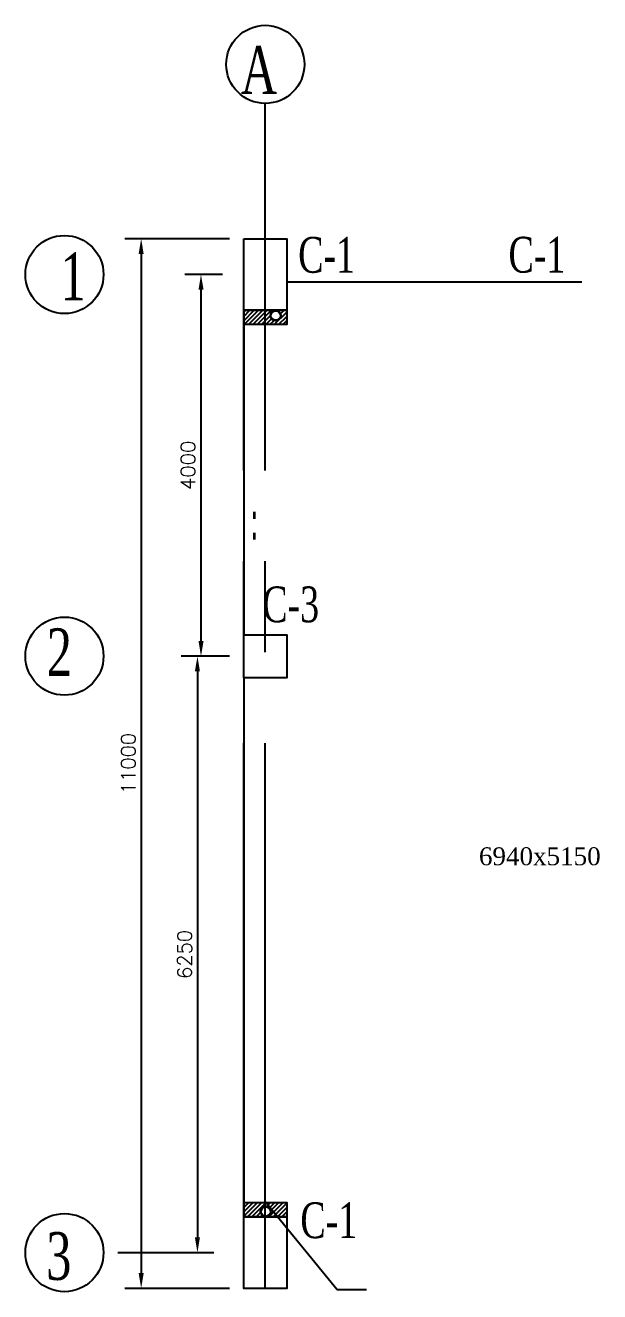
# Model space of a CAD drawing. Header units: millimetres. Extents: x 6239764 to 13047540, y 367704 to 979893.
# Drawn here: x 6285197 to 6291209, y 448967 to 462237 of the extents above; entities that cross this region are included whole.
import ezdxf
from ezdxf import colors
from ezdxf.entities.mleader import LeaderData, LeaderLine
from ezdxf.math import Vec2, Vec3

# ---------------------------------------------------------------- set-up
doc = ezdxf.new("R2010")
doc.units = ezdxf.units.MM
doc.header["$LTSCALE"] = 300
doc.linetypes.add('CENTER2', pattern=[28.575, 19.05, -3.175, 3.175, -3.175])
for name, color, linetype in [('COLUMN', 9, 'Continuous'), ('DIM', 4, 'Continuous'), ('HATCH', 7, 'Continuous'), ('TEXT', 7, 'Continuous'), ('WALL', 2, 'Continuous'), ('WINDOW', 4, 'Continuous')]:
    doc.layers.add(name, color=color, linetype=linetype)
doc.layers.add('ROD', color=10, linetype='Continuous', lineweight=35)
doc.styles.add('1-75', font='romans.shx', dxfattribs={"height": 150})
doc.styles.get("Standard").update_dxf_attribs({"font": 'txt8.shx', "width": 0.7, "bigfont": 'hztxt_ii.shx'})
doc.styles.add('wx2', font='times.ttf')
doc.dimstyles.new('1-75', dxfattribs={"dimtxt": 170, "dimasz": 160, "dimexe": 170, "dimexo": 150, "dimgap": 60, "dimtad": 1, "dimdec": 0, "dimzin": 3, "dimdsep": 46, "dimtxsty": '1-75', "dimcen": 0.09, "dimclrd": 256, "dimclre": 256, "dimclrt": 256, "dimadec": 0, "dimazin": 0, "dimtfac": 1, "dimtdec": 0, "dimtofl": 0, "dimtmove": 2, "dimatfit": 3, "dimfxl": 170, "dimtolj": 1, "dimtzin": 0, "dimarcsym": 0})
pattern_1 = [(45, (6314831.044, 387840.127), (-22.45064, 22.45064), [])]

# ---------------------------------------------------------------- blocks, each defined once
blk = doc.blocks.new('*D743')
at = {"layer": 'Defpoints', "color": 0, "linetype": 'Continuous', "transparency": 16777216}
for p in [(6287485, 460001), (6286410, 449001), (6287485, 449001)]:
    blk.add_point(p, dxfattribs=at)
at = {"layer": 'WINDOW', "linetype": 'Continuous', "lineweight": -2, "transparency": 16777216}
for p, q in [((6287335, 460001), (6286240, 460001)), ((6286410, 459841), (6286410, 449161)), ((6287335, 449001), (6286240, 449001))]:
    blk.add_line(p, q, dxfattribs=at)
at = {"layer": 'WINDOW', "linetype": 'Continuous', "transparency": 16777216}
for points in [[(6286383, 459841), (6286436, 459841), (6286410, 460001)], [(6286383, 449161), (6286436, 449161), (6286410, 449001)]]:
    blk.add_solid(points, dxfattribs=at)
at = {"layer": 'WINDOW', "linetype": 'Continuous', "transparency": 16777216, "insert": (6286275, 454501), "char_height": 150, "attachment_point": 5, "rotation": 90, "style": '1-75'}
blk.add_mtext('\\A1;11000', dxfattribs=at)
blk = doc.blocks.new('*D738')
at = {"layer": 'Defpoints', "color": 0, "linetype": 'Continuous', "transparency": 16777216}
for p in [(6287410, 459626), (6287036, 455626), (6287408, 455626)]:
    blk.add_point(p, dxfattribs=at)
at = {"layer": 'DIM', "linetype": 'Continuous', "lineweight": -2, "transparency": 16777216}
for p, q in [((6287260, 459626), (6286866, 459626)), ((6287036, 459466), (6287036, 455786)), ((6287258, 455626), (6286866, 455626))]:
    blk.add_line(p, q, dxfattribs=at)
at = {"layer": 'DIM', "linetype": 'Continuous', "transparency": 16777216}
for points in [[(6287010, 459466), (6287063, 459466), (6287036, 459626)], [(6287010, 455786), (6287063, 455786), (6287036, 455626)]]:
    blk.add_solid(points, dxfattribs=at)
at = {"layer": 'DIM', "linetype": 'Continuous', "transparency": 16777216, "insert": (6286901, 457626), "char_height": 150, "attachment_point": 5, "rotation": 90, "style": '1-75'}
blk.add_mtext('\\A1;4000', dxfattribs=at)
blk = doc.blocks.new('*D744')
at = {"layer": 'Defpoints', "color": 0, "linetype": 'Continuous', "transparency": 16777216}
for p in [(6287485, 455626), (6286016, 449376), (6286999, 449376)]:
    blk.add_point(p, dxfattribs=at)
at = {"layer": 'DIM', "linetype": 'Continuous', "lineweight": -2, "transparency": 16777216}
for p, q in [((6287335, 455626), (6286829, 455626)), ((6286999, 455466), (6286999, 449536)), ((6286166, 449376), (6287169, 449376))]:
    blk.add_line(p, q, dxfattribs=at)
at = {"layer": 'DIM', "linetype": 'Continuous', "transparency": 16777216}
for points in [[(6286972, 455466), (6287025, 455466), (6286999, 455626)], [(6286972, 449536), (6287025, 449536), (6286999, 449376)]]:
    blk.add_solid(points, dxfattribs=at)
at = {"layer": 'DIM', "linetype": 'Continuous', "transparency": 16777216, "insert": (6286864, 452501), "char_height": 150, "attachment_point": 5, "rotation": 90, "style": '1-75'}
blk.add_mtext('\\A1;6250', dxfattribs=at)

msp = doc.modelspace()

# ---------------------------------------------------------------- hatches: boundary and pattern name
at = {"layer": 'WALL', "linetype": 'Continuous'}
h = msp.add_hatch(dxfattribs=at)
h.set_pattern_fill('ANSI31', color=256, scale=10)
h.set_pattern_definition(pattern_1)
h.paths.add_polyline_path([(6287484.5, 459251), (6287934.5, 459251), (6287934.5, 459101), (6287484.5, 459101)])
edge = h.paths.add_edge_path(flags=16)
edge.add_arc((6287817.3, 459196), 55, 0, 360)
h = msp.add_hatch(dxfattribs=at)
h.set_pattern_fill('ANSI31', color=256, scale=10)
h.set_pattern_definition(pattern_1)
h.paths.add_polyline_path([(6287484.5, 449901), (6287934.5, 449901), (6287934.5, 449751), (6287484.5, 449751)])
edge = h.paths.add_edge_path(flags=16)
edge.add_arc((6287714.5, 449806), 55, 0, 360)

# ---------------------------------------------------------------- linework, layer by layer
at = {"lineweight": 25}
for p, q in [((6287934.5, 459551), (6291024.5, 459551)), ((6287484.5, 459251), (6287484.5, 455851)), ((6287484.5, 455401), (6287485.4, 449751))]:
    msp.add_line(p, q, dxfattribs=at)
at = {"linetype": 'Continuous'}
for centre, radius in [((6287817.3, 459196), 55), ((6287817.3, 459196), 50), ((6287714.5, 449806), 55), ((6287714.5, 449806), 50)]:
    msp.add_circle(centre, radius, dxfattribs=at)
at = {"layer": 'COLUMN', "linetype": 'Continuous'}
for points in [[(6287484.5, 460001), (6287934.5, 460001), (6287934.5, 459251), (6287484.5, 459251)], [(6287484.5, 455851), (6287934.5, 455850.8), (6287934.5, 455400.8), (6287484.5, 455401)], [(6287484.5, 449751), (6287934.5, 449751), (6287934.5, 449001), (6287484.5, 449001)]]:
    msp.add_lwpolyline(points, close=True, dxfattribs=at)
at = {"layer": 'Defpoints'}
for centre in [(6287709.5, 461828.1), (6285606.6, 459626), (6285606.6, 455626.7), (6285606.6, 449376)]:
    msp.add_circle(centre, 409.2, dxfattribs=at)
at = {"layer": 'HATCH', "linetype": 'CENTER2'}
for p, q in [((6287709.5, 449001), (6287709.5, 461418.9)), ((6287484.5, 449001), (6287484.5, 460001))]:
    msp.add_line(p, q, dxfattribs=at)
at = {"layer": 'ROD'}
for p, q in [((6287591.7, 457137.3), (6287591.7, 457065.9)), ((6287591.7, 456920.2), (6287591.7, 456848.9))]:
    msp.add_line(p, q, dxfattribs=at)
at = {"layer": 'WALL', "linetype": 'Continuous'}
msp.add_line((6288461.4, 448988), (6288769, 448988), dxfattribs=at)
for points in [[(6287484.5, 459251), (6287934.5, 459251), (6287934.5, 459101), (6287484.5, 459101)], [(6287484.5, 449901), (6287934.5, 449901), (6287934.5, 449751), (6287484.5, 449751)]]:
    msp.add_lwpolyline(points, close=True, dxfattribs=at)

# ---------------------------------------------------------------- texts
at = {"layer": 'Defpoints', "attachment_point": 1}
for s, insert, char_height, width in [('{\\fTimes New Roman CE|b0|i0|c0|p18;A}', (6287451.6, 462018.6), 500, 136.929), ('{\\fTimes New Roman CE|b0|i0|c0|p18;C-1}', (6288053.8, 460019.8), 375, 102.697), ('{\\fTimes New Roman CE|b0|i0|c0|p18;C-1}', (6290255.3, 460021.3), 375, 102.697), ('{\\fTimes New Roman CE|b0|i0|c0|p18;1}', (6285565.9, 459857), 500, 136.929), ('{\\fTimes New Roman CE|b0|i0|c0|p18;C-3}', (6287677.8, 456357.3), 375, 102.697), ('{\\fTimes New Roman CE|b0|i0|c0|p18;2}', (6285421, 455918.1), 500, 136.929), ('{\\fTimes New Roman CE|b0|i0|c0|p18;C-1}', (6288076.5, 449903), 375, 102.697), ('{\\fTimes New Roman CE|b0|i0|c0|p18;3}', (6285415.5, 449591), 500, 136.929)]:
    msp.add_mtext(s, dxfattribs=dict(at, insert=insert, char_height=char_height, width=width))
at = {"layer": 'TEXT', "insert": (6289945.8, 453623.4), "char_height": 187.5, "width": 558.117, "attachment_point": 1, "style": 'wx2'}
msp.add_mtext('6940x5150', dxfattribs=at)

# ---------------------------------------------------------------- dimensions: what is measured, and where the dimension line sits
at = {"layer": 'DIM', "linetype": 'Continuous'}
for base, p1, p2, picture, middle in [((6287036.3, 455626.1), (6287409.5, 459626), (6287407.6, 455626.1), '*D738', (6286901.3, 457626)), ((6286998.7, 449376), (6287484.5, 455626), (6286015.8, 449376), '*D744', (6286863.7, 452501))]:
    dim = msp.add_linear_dim(base=base, p1=p1, p2=p2, angle=90, dimstyle='1-75', override={"dimfxl": 0.35}, dxfattribs=at)
    dim.commit()
    dim.dimension.update_dxf_attribs({"geometry": picture, "text_midpoint": middle})
at = {"layer": 'WINDOW', "linetype": 'Continuous'}
dim = msp.add_linear_dim(base=(6286409.5, 449001), p1=(6287484.5, 460001), p2=(6287484.5, 449001), angle=90, dimstyle='1-75', override={"dimfxl": 0.35}, dxfattribs=at)
dim.commit()
dim.dimension.update_dxf_attribs({"geometry": '*D743', "text_midpoint": (6286274.5, 454501)})

# ---------------------------------------------------------------- leaders
at = {"layer": 'WALL', "linetype": 'Continuous'}
ml = msp.add_multileader_mtext('Standard', dxfattribs=at)
ml.set_content('', color=256)
ml.set_leader_properties()
ml.build(insert=Vec2(0, 0))
ml.multileader.update_dxf_attribs({"text_right_attachment_type": 6, "dogleg_length": 0.36})
ctx = ml.context
ctx.base_point, ctx.plane_origin = Vec3(6288461.7, 448988), Vec3(6287709.5, 449806.3)
ctx.right_attachment = 6
notes = []
notes.append((ctx, [(0, (1, 1, 0), (6288461.4, 448988), (1, 0), 0.36, [(0, [(6287709.5, 449910.1)], 0, [])])]))
ctx.mtext.insert, ctx.mtext.flow_direction = Vec3(6288463.7, 448990), 5
for ctx, leaders in notes:
    for number, flags, end, landing, length, lines in leaders:
        leader = LeaderData()
        leader.index, (leader.has_last_leader_line, leader.has_dogleg_vector, leader.attachment_direction) = number, flags
        leader.last_leader_point, leader.dogleg_vector, leader.dogleg_length = Vec3(end), Vec3(landing), length
        for number, points, colour, breaks in lines:
            line = LeaderLine()
            line.index, line.vertices, line.color, line.breaks = number, Vec3.list(points), colors.encode_raw_color(colour), breaks
            leader.lines.append(line)
        ctx.leaders.append(leader)

doc.saveas('drawing.dxf')
